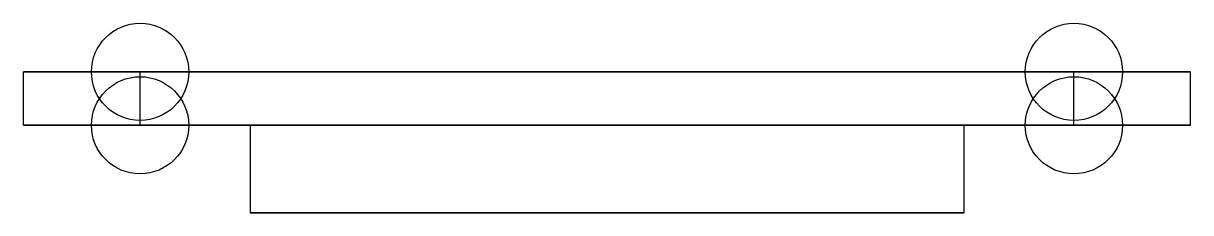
# Model space of a CAD drawing. Extents: x -18 to 18, y -2.7 to 3.1.
import ezdxf

# ---------------------------------------------------------------- set-up
doc = ezdxf.new("R2010")
doc.units = 0
doc.layers.add('Compound', color=7, linetype='CONTINUOUS')

msp = doc.modelspace()

# ---------------------------------------------------------------- linework, layer by layer
at = {"layer": 'Compound'}
for p, q in [((-18, 1.65, 18), (18, 1.65, 18)), ((-18, 0, 18), (-18, 1.65, 18)), ((-18, 0, 18), (-18, 1.65, 18)), ((-18, 1.65, -18), (-18, 1.65, 18)), ((-18, 0, -18), (-18, 1.65, -18)), ((-18, 0, -18), (-18, 1.65, -18)), ((18, 1.65, -18), (-18, 1.65, -18)), ((18, 1.65, -18), (-18, 1.65, -18)), ((-18, 1.65, -18), (-18, 1.65, 18)), ((-18, 1.65, 18), (18, 1.65, 18)), ((-14.4, 0, 15.9), (-14.4, 1.65, 15.9)), ((-14.4, 0, 15.9), (-14.4, 1.65, 15.9)), ((-14.4, 0, -12.9), (-14.4, 1.65, -12.9)), ((-14.4, 0, -12.9), (-14.4, 1.65, -12.9)), ((14.4, 0, -12.9), (14.4, 1.65, -12.9)), ((14.4, 0, -12.9), (14.4, 1.65, -12.9)), ((14.4, 0, 15.9), (14.4, 1.65, 15.9)), ((14.4, 0, 15.9), (14.4, 1.65, 15.9)), ((18, 0, 18), (18, 1.65, 18)), ((18, 0, -18), (18, 1.65, -18)), ((18, 0, -18), (18, 1.65, -18)), ((18, 1.65, 18), (18, 1.65, -18)), ((18, 0, 18), (18, 1.65, 18)), ((18, 1.65, 18), (18, 1.65, -18)), ((-18, 0, 18), (18, 0, 18)), ((-18, 0, -18), (-18, 0, 18)), ((18, 0, -18), (-18, 0, -18)), ((-18, 0, 18), (18, 0, 18)), ((-18, 0, -18), (-18, 0, 18)), ((18, 0, -18), (-18, 0, -18)), ((11, 0, -12.6), (-11, 0, -12.6)), ((-11, 0, -12.6), (-11, -2.7, -12.6)), ((-11, 0, -18), (11, 0, -18)), ((-11, 0, -18), (-11, -2.7, -18)), ((-11, 0, -12.6), (-11, 0, -18)), ((-11, 0, -18), (-11, -2.7, -18)), ((-11, 0, -12.6), (-11, -2.7, -12.6)), ((-11, 0, -12.6), (-11, 0, -18)), ((11, 0, -12.6), (-11, 0, -12.6)), ((-11, 0, -18), (11, 0, -18)), ((11, 0, -12.6), (11, -2.7, -12.6)), ((11, 0, -18), (11, 0, -12.6)), ((11, 0, -12.6), (11, -2.7, -12.6)), ((11, 0, -18), (11, -2.7, -18)), ((11, 0, -18), (11, -2.7, -18)), ((11, 0, -18), (11, 0, -12.6)), ((18, 0, 18), (18, 0, -18)), ((18, 0, 18), (18, 0, -18)), ((11, -2.7, -12.6), (-11, -2.7, -12.6)), ((-11, -2.7, -18), (11, -2.7, -18)), ((-11, -2.7, -12.6), (-11, -2.7, -18)), ((-11, -2.7, -12.6), (-11, -2.7, -18)), ((-11, -2.7, -18), (11, -2.7, -18)), ((11, -2.7, -12.6), (-11, -2.7, -12.6)), ((11, -2.7, -18), (11, -2.7, -12.6)), ((11, -2.7, -18), (11, -2.7, -12.6))]:
    msp.add_line(p, q, dxfattribs=at)
for centre in [(-14.4, 1.65), (-14.4, 1.65), (-14.4, 1.65), (-14.4, 1.65), (14.4, 1.65), (14.4, 1.65), (14.4, 1.65), (14.4, 1.65), (-14.4, 0), (-14.4, 0), (-14.4, 0), (-14.4, 0), (14.4, 0), (14.4, 0), (14.4, 0), (14.4, 0)]:
    msp.add_circle(centre, 1.5, dxfattribs=at)

doc.saveas('drawing.dxf')
